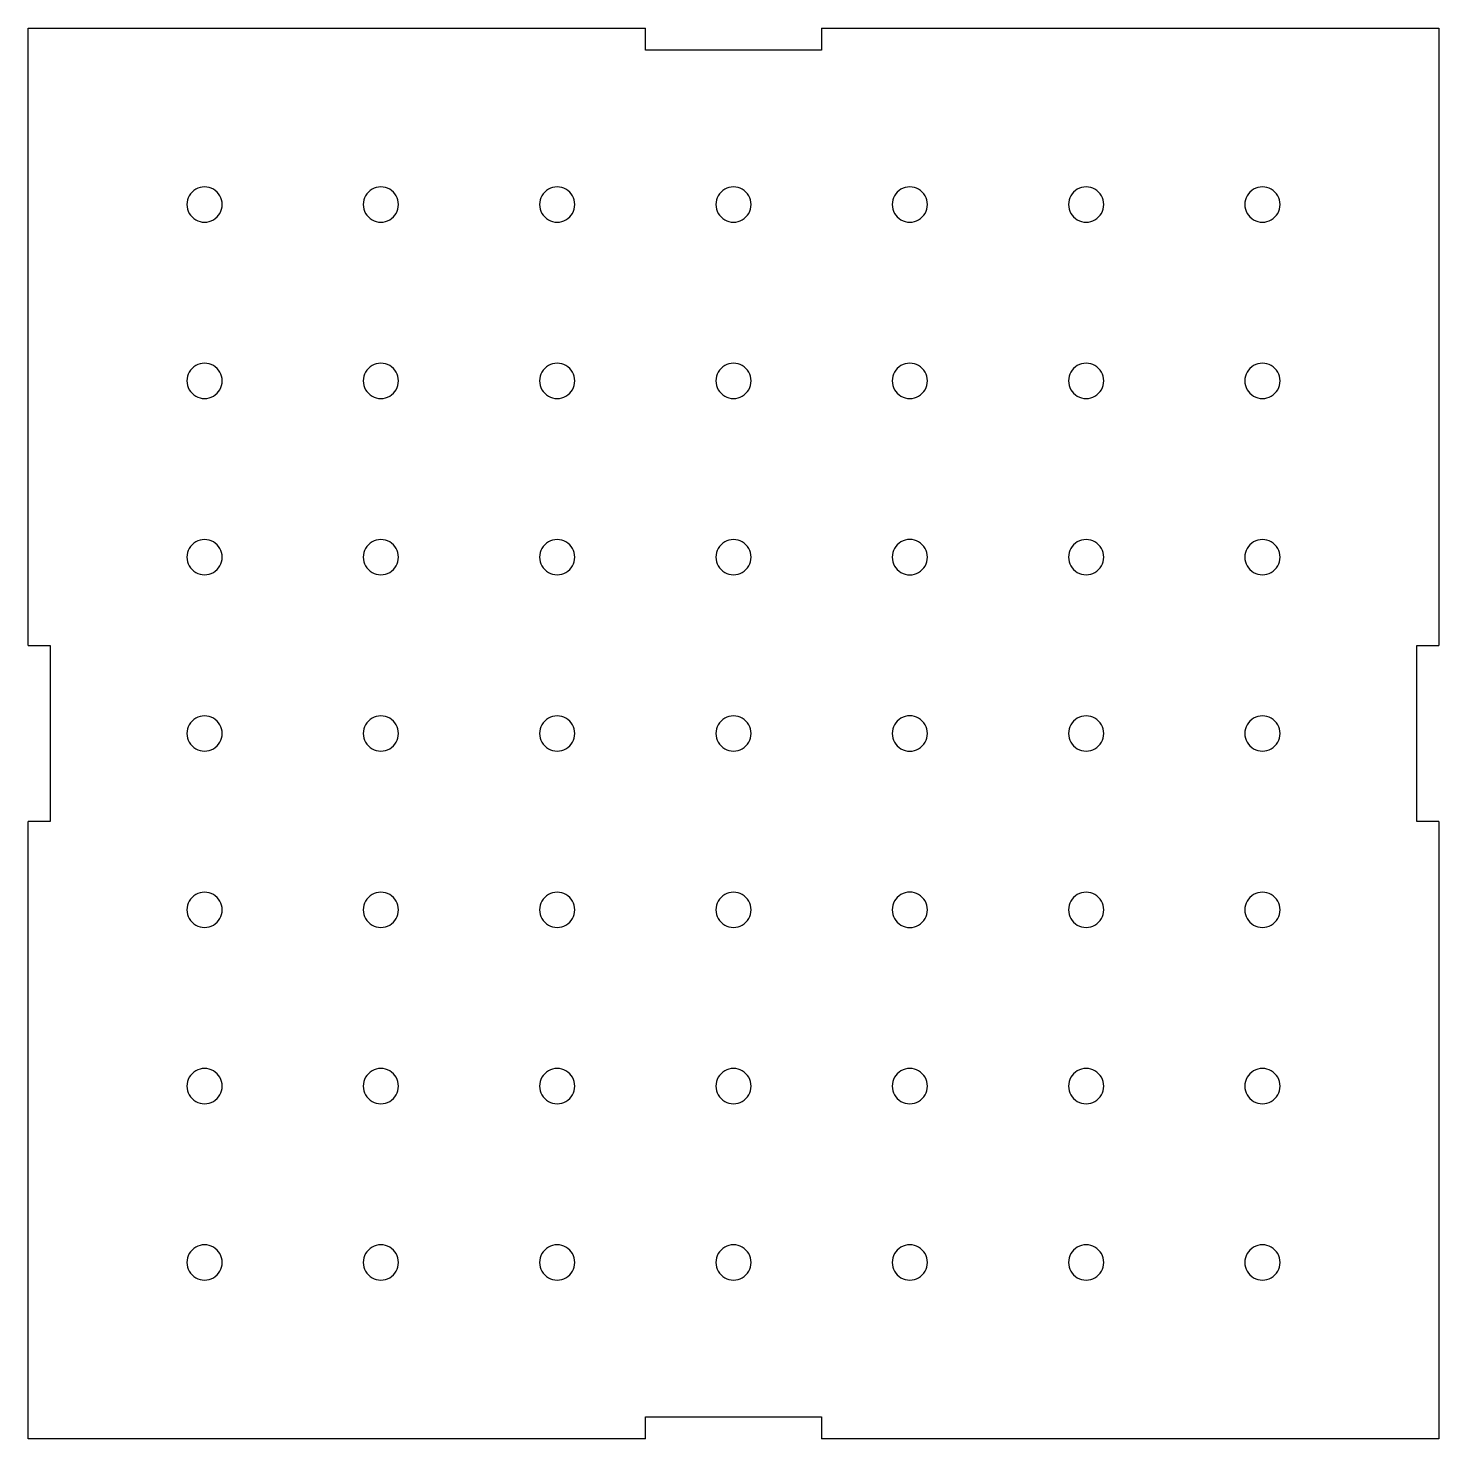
# Model space of a CAD drawing. Extents: x 0 to 168, y 0 to 125.
# Drawn here: x 6.2 to 59.5, y 70.6 to 123.9 of the extents above; entities that cross this region are included whole.
import ezdxf

# ---------------------------------------------------------------- set-up
doc = ezdxf.new("R2010")
doc.units = 0
doc.layers.add('Calque_1', color=7, linetype='CONTINUOUS')

msp = doc.modelspace()

# ---------------------------------------------------------------- linework, layer by layer
at = {"layer": 'Calque_1', "color": 7}
for p, q in [((6.204543, 100.573667), (6.204543, 123.906999)), ((6.204543, 123.906999), (29.537876, 123.906999)), ((29.537876, 123.073667), (29.537876, 123.906999)), ((36.204544, 123.906999), (59.537876, 123.906999)), ((36.204544, 123.906999), (36.204544, 123.073667)), ((59.537876, 123.906999), (59.537876, 100.573667)), ((36.204544, 123.073667), (29.537876, 123.073667)), ((13.537877, 117.240332), (13.537877, 117.240332)), ((20.204543, 117.240332), (20.204543, 117.240332)), ((26.871209, 117.240332), (26.871209, 117.240332)), ((33.537877, 117.240332), (33.537877, 117.240332)), ((40.204542, 117.240332), (40.204542, 117.240332)), ((46.871209, 117.240332), (46.871209, 117.240332)), ((53.537876, 117.240332), (53.537876, 117.240332)), ((13.537877, 110.573667), (13.537877, 110.573667)), ((20.204543, 110.573667), (20.204543, 110.573667)), ((26.871209, 110.573667), (26.871209, 110.573667)), ((33.537877, 110.573667), (33.537877, 110.573667)), ((40.204542, 110.573667), (40.204542, 110.573667)), ((46.871209, 110.573667), (46.871209, 110.573667)), ((53.537876, 110.573667), (53.537876, 110.573667)), ((13.537877, 103.906999), (13.537877, 103.906999)), ((20.204543, 103.906999), (20.204543, 103.906999)), ((26.871209, 103.906999), (26.871209, 103.906999)), ((33.537877, 103.906999), (33.537877, 103.906999)), ((40.204542, 103.906999), (40.204542, 103.906999)), ((46.871209, 103.906999), (46.871209, 103.906999)), ((53.537876, 103.906999), (53.537876, 103.906999)), ((6.204543, 100.573667), (7.037876, 100.573667)), ((7.037876, 100.573667), (7.037876, 93.907)), ((58.704544, 100.573667), (59.537876, 100.573667)), ((58.704544, 93.907), (58.704544, 100.573667)), ((13.537877, 97.240332), (13.537877, 97.240332)), ((20.204543, 97.240332), (20.204543, 97.240332)), ((26.871209, 97.240332), (26.871209, 97.240332)), ((33.537877, 97.240332), (33.537877, 97.240332)), ((40.204542, 97.240332), (40.204542, 97.240332)), ((46.871209, 97.240332), (46.871209, 97.240332)), ((53.537876, 97.240332), (53.537876, 97.240332)), ((6.204543, 70.573665), (6.204543, 93.907)), ((7.037876, 93.907), (6.204543, 93.907)), ((59.537876, 93.907), (58.704544, 93.907)), ((59.537876, 93.907), (59.537876, 70.573665)), ((13.537877, 90.573667), (13.537877, 90.573667)), ((20.204543, 90.573667), (20.204543, 90.573667)), ((26.871209, 90.573667), (26.871209, 90.573667)), ((33.537877, 90.573667), (33.537877, 90.573667)), ((40.204542, 90.573667), (40.204542, 90.573667)), ((46.871209, 90.573667), (46.871209, 90.573667)), ((53.537876, 90.573667), (53.537876, 90.573667)), ((13.537877, 83.907), (13.537877, 83.907)), ((20.204543, 83.907), (20.204543, 83.907)), ((26.871209, 83.907), (26.871209, 83.907)), ((33.537877, 83.907), (33.537877, 83.907)), ((40.204542, 83.907), (40.204542, 83.907)), ((46.871209, 83.907), (46.871209, 83.907)), ((53.537876, 83.907), (53.537876, 83.907)), ((13.537877, 77.240333), (13.537877, 77.240333)), ((20.204543, 77.240333), (20.204543, 77.240333)), ((26.871209, 77.240333), (26.871209, 77.240333)), ((33.537877, 77.240333), (33.537877, 77.240333)), ((40.204542, 77.240333), (40.204542, 77.240333)), ((46.871209, 77.240333), (46.871209, 77.240333)), ((53.537876, 77.240333), (53.537876, 77.240333)), ((29.537876, 70.573665), (29.537876, 71.407)), ((29.537876, 71.407), (36.204544, 71.407)), ((36.204544, 71.407), (36.204544, 70.573665)), ((29.537876, 70.573665), (6.204543, 70.573665)), ((59.537876, 70.573665), (36.204544, 70.573665))]:
    msp.add_line(p, q, dxfattribs=at)
for points in [[(13.204543, 117.817682), (12.998276, 117.93677), (12.744144, 117.93677), (12.537876, 117.817682)], [(19.87121, 117.817682), (19.664942, 117.93677), (19.41081, 117.93677), (19.204543, 117.817682)], [(26.537876, 117.817682), (26.331609, 117.93677), (26.077477, 117.93677), (25.871209, 117.817682)], [(33.204544, 117.817682), (32.998276, 117.93677), (32.744144, 117.93677), (32.537877, 117.817682)], [(39.871605, 117.818825), (39.665137, 117.938218), (39.410615, 117.938218), (39.204147, 117.818825)], [(46.537876, 117.817682), (46.331608, 117.93677), (46.077476, 117.93677), (45.871209, 117.817682)], [(53.204543, 117.817682), (52.998276, 117.93677), (52.744144, 117.93677), (52.537876, 117.817682)], [(12.537876, 117.817682), (12.331609, 117.698593), (12.204543, 117.478509), (12.204543, 117.240332)], [(13.537877, 117.240332), (13.537877, 117.478509), (13.410811, 117.698593), (13.204543, 117.817682)], [(19.204543, 117.817682), (18.998276, 117.698593), (18.87121, 117.478509), (18.87121, 117.240332)], [(20.204543, 117.240332), (20.204543, 117.478509), (20.077477, 117.698593), (19.87121, 117.817682)], [(25.871209, 117.817682), (25.664942, 117.698593), (25.537876, 117.478509), (25.537876, 117.240332)], [(26.871209, 117.240332), (26.871209, 117.478509), (26.744144, 117.698593), (26.537876, 117.817682)], [(32.537877, 117.817682), (32.331609, 117.698593), (32.204543, 117.478509), (32.204543, 117.240332)], [(33.537877, 117.240332), (33.537877, 117.478509), (33.410811, 117.698593), (33.204544, 117.817682)], [(39.204147, 117.818825), (38.997678, 117.699431), (38.87072, 117.478835), (38.871211, 117.240332)], [(40.204542, 117.240332), (40.205032, 117.478835), (40.078074, 117.699431), (39.871605, 117.818825)], [(45.871209, 117.817682), (45.664941, 117.698593), (45.537876, 117.478509), (45.537876, 117.240332)], [(46.871209, 117.240332), (46.871209, 117.478509), (46.744143, 117.698593), (46.537876, 117.817682)], [(52.537876, 117.817682), (52.331609, 117.698593), (52.204543, 117.478509), (52.204543, 117.240332)], [(53.537876, 117.240332), (53.537876, 117.478509), (53.41081, 117.698593), (53.204543, 117.817682)], [(12.204543, 117.240332), (12.204543, 117.002154), (12.331609, 116.78207), (12.537876, 116.662981)], [(13.204543, 116.662981), (13.410811, 116.78207), (13.537877, 117.002154), (13.537877, 117.240332)], [(18.87121, 117.240332), (18.87121, 117.002154), (18.998276, 116.78207), (19.204543, 116.662981)], [(19.87121, 116.662981), (20.077477, 116.78207), (20.204543, 117.002154), (20.204543, 117.240332)], [(25.537876, 117.240332), (25.537876, 117.002154), (25.664942, 116.78207), (25.871209, 116.662981)], [(26.537876, 116.662981), (26.744144, 116.78207), (26.871209, 117.002154), (26.871209, 117.240332)], [(32.204543, 117.240332), (32.204543, 117.002154), (32.331609, 116.78207), (32.537877, 116.662981)], [(33.204544, 116.662981), (33.410811, 116.78207), (33.537877, 117.002154), (33.537877, 117.240332)], [(38.871211, 117.240332), (38.87072, 117.001828), (38.997678, 116.781232), (39.204147, 116.661838)], [(39.871605, 116.661838), (40.078074, 116.781232), (40.205032, 117.001828), (40.204542, 117.240332)], [(45.537876, 117.240332), (45.537875, 117.002154), (45.664941, 116.78207), (45.871209, 116.662981)], [(46.537876, 116.662981), (46.744143, 116.78207), (46.871209, 117.002154), (46.871209, 117.240332)], [(52.204543, 117.240332), (52.204543, 117.002154), (52.331609, 116.78207), (52.537876, 116.662981)], [(53.204543, 116.662981), (53.410811, 116.78207), (53.537876, 117.002154), (53.537876, 117.240332)], [(12.537876, 116.662981), (12.744144, 116.543893), (12.998276, 116.543893), (13.204543, 116.662981)], [(19.204543, 116.662981), (19.41081, 116.543893), (19.664942, 116.543893), (19.87121, 116.662981)], [(25.871209, 116.662981), (26.077477, 116.543893), (26.331609, 116.543893), (26.537876, 116.662981)], [(32.537877, 116.662981), (32.744144, 116.543893), (32.998276, 116.543893), (33.204544, 116.662981)], [(39.204147, 116.661838), (39.410615, 116.542445), (39.665137, 116.542445), (39.871605, 116.661838)], [(45.871209, 116.662981), (46.077476, 116.543893), (46.331608, 116.543893), (46.537876, 116.662981)], [(52.537876, 116.662981), (52.744144, 116.543893), (52.998276, 116.543893), (53.204543, 116.662981)], [(12.537876, 111.151017), (12.331609, 111.031929), (12.204543, 110.811844), (12.204543, 110.573667)], [(13.204543, 111.151017), (12.998276, 111.270106), (12.744144, 111.270106), (12.537876, 111.151017)], [(13.537877, 110.573667), (13.537877, 110.811844), (13.410811, 111.031929), (13.204543, 111.151017)], [(19.204543, 111.151017), (18.998276, 111.031929), (18.87121, 110.811844), (18.87121, 110.573667)], [(19.87121, 111.151017), (19.664942, 111.270106), (19.41081, 111.270106), (19.204543, 111.151017)], [(20.204543, 110.573667), (20.204543, 110.811844), (20.077477, 111.031929), (19.87121, 111.151017)], [(25.871209, 111.151017), (25.664942, 111.031929), (25.537876, 110.811844), (25.537876, 110.573667)], [(26.537876, 111.151017), (26.331609, 111.270106), (26.077477, 111.270106), (25.871209, 111.151017)], [(26.871209, 110.573667), (26.871209, 110.811844), (26.744144, 111.031929), (26.537876, 111.151017)], [(32.537877, 111.151017), (32.331609, 111.031929), (32.204543, 110.811844), (32.204543, 110.573667)], [(33.204544, 111.151017), (32.998276, 111.270106), (32.744144, 111.270106), (32.537877, 111.151017)], [(33.537877, 110.573667), (33.537877, 110.811844), (33.410811, 111.031929), (33.204544, 111.151017)], [(39.204147, 111.15216), (38.997678, 111.032767), (38.87072, 110.81217), (38.871211, 110.573667)], [(39.871605, 111.15216), (39.665137, 111.271554), (39.410615, 111.271554), (39.204147, 111.15216)], [(40.204542, 110.573667), (40.205032, 110.81217), (40.078074, 111.032767), (39.871605, 111.15216)], [(45.871209, 111.151017), (45.664941, 111.031929), (45.537876, 110.811844), (45.537876, 110.573667)], [(46.537876, 111.151017), (46.331608, 111.270106), (46.077476, 111.270106), (45.871209, 111.151017)], [(46.871209, 110.573667), (46.871209, 110.811844), (46.744143, 111.031929), (46.537876, 111.151017)], [(52.537876, 111.151017), (52.331609, 111.031929), (52.204543, 110.811844), (52.204543, 110.573667)], [(53.204543, 111.151017), (52.998276, 111.270106), (52.744144, 111.270106), (52.537876, 111.151017)], [(53.537876, 110.573667), (53.537876, 110.811844), (53.41081, 111.031929), (53.204543, 111.151017)], [(12.204543, 110.573667), (12.204543, 110.33549), (12.331609, 110.115405), (12.537876, 109.996317)], [(13.204543, 109.996317), (13.410811, 110.115405), (13.537877, 110.33549), (13.537877, 110.573667)], [(18.87121, 110.573667), (18.87121, 110.33549), (18.998276, 110.115405), (19.204543, 109.996317)], [(19.87121, 109.996317), (20.077477, 110.115405), (20.204543, 110.33549), (20.204543, 110.573667)], [(25.537876, 110.573667), (25.537876, 110.33549), (25.664942, 110.115405), (25.871209, 109.996317)], [(26.537876, 109.996317), (26.744144, 110.115405), (26.871209, 110.33549), (26.871209, 110.573667)], [(32.204543, 110.573667), (32.204543, 110.33549), (32.331609, 110.115405), (32.537877, 109.996317)], [(33.204544, 109.996317), (33.410811, 110.115405), (33.537877, 110.33549), (33.537877, 110.573667)], [(38.871211, 110.573667), (38.87072, 110.335164), (38.997678, 110.114567), (39.204147, 109.995174)], [(39.871605, 109.995174), (40.078074, 110.114567), (40.205032, 110.335164), (40.204542, 110.573667)], [(45.537876, 110.573667), (45.537875, 110.33549), (45.664941, 110.115405), (45.871209, 109.996317)], [(46.537876, 109.996317), (46.744143, 110.115405), (46.871209, 110.33549), (46.871209, 110.573667)], [(52.204543, 110.573667), (52.204543, 110.33549), (52.331609, 110.115405), (52.537876, 109.996317)], [(53.204543, 109.996317), (53.410811, 110.115405), (53.537876, 110.33549), (53.537876, 110.573667)], [(12.537876, 109.996317), (12.744144, 109.877228), (12.998276, 109.877228), (13.204543, 109.996317)], [(19.204543, 109.996317), (19.41081, 109.877228), (19.664942, 109.877228), (19.87121, 109.996317)], [(25.871209, 109.996317), (26.077477, 109.877228), (26.331609, 109.877228), (26.537876, 109.996317)], [(32.537877, 109.996317), (32.744144, 109.877228), (32.998276, 109.877228), (33.204544, 109.996317)], [(39.204147, 109.995174), (39.410615, 109.87578), (39.665137, 109.87578), (39.871605, 109.995174)], [(45.871209, 109.996317), (46.077476, 109.877228), (46.331608, 109.877228), (46.537876, 109.996317)], [(52.537876, 109.996317), (52.744144, 109.877228), (52.998276, 109.877228), (53.204543, 109.996317)], [(13.204543, 104.48435), (12.998276, 104.603438), (12.744144, 104.603438), (12.537876, 104.48435)], [(19.87121, 104.48435), (19.664942, 104.603438), (19.41081, 104.603438), (19.204543, 104.48435)], [(26.537876, 104.48435), (26.331609, 104.603438), (26.077477, 104.603438), (25.871209, 104.48435)], [(33.204544, 104.48435), (32.998276, 104.603438), (32.744144, 104.603438), (32.537877, 104.48435)], [(39.871605, 104.485493), (39.665137, 104.604886), (39.410615, 104.604886), (39.204147, 104.485493)], [(46.537876, 104.48435), (46.331608, 104.603438), (46.077476, 104.603438), (45.871209, 104.48435)], [(53.204543, 104.48435), (52.998276, 104.603438), (52.744144, 104.603438), (52.537876, 104.48435)], [(12.537876, 104.48435), (12.331609, 104.365261), (12.204543, 104.145177), (12.204543, 103.906999)], [(13.537877, 103.906999), (13.537877, 104.145177), (13.410811, 104.365261), (13.204543, 104.48435)], [(19.204543, 104.48435), (18.998276, 104.365261), (18.87121, 104.145177), (18.87121, 103.906999)], [(20.204543, 103.906999), (20.204543, 104.145177), (20.077477, 104.365261), (19.87121, 104.48435)], [(25.871209, 104.48435), (25.664942, 104.365261), (25.537876, 104.145177), (25.537876, 103.906999)], [(26.871209, 103.906999), (26.871209, 104.145177), (26.744144, 104.365261), (26.537876, 104.48435)], [(32.537877, 104.48435), (32.331609, 104.365261), (32.204543, 104.145177), (32.204543, 103.906999)], [(33.537877, 103.906999), (33.537877, 104.145177), (33.410811, 104.365261), (33.204544, 104.48435)], [(39.204147, 104.485493), (38.997678, 104.366099), (38.87072, 104.145503), (38.871211, 103.906999)], [(40.204542, 103.906999), (40.205032, 104.145503), (40.078074, 104.366099), (39.871605, 104.485493)], [(45.871209, 104.48435), (45.664941, 104.365261), (45.537876, 104.145177), (45.537876, 103.906999)], [(46.871209, 103.906999), (46.871209, 104.145177), (46.744143, 104.365261), (46.537876, 104.48435)], [(52.537876, 104.48435), (52.331609, 104.365261), (52.204543, 104.145177), (52.204543, 103.906999)], [(53.537876, 103.906999), (53.537876, 104.145177), (53.41081, 104.365261), (53.204543, 104.48435)], [(12.204543, 103.906999), (12.204543, 103.668822), (12.331609, 103.448738), (12.537876, 103.329649)], [(13.204543, 103.329649), (13.410811, 103.448738), (13.537877, 103.668822), (13.537877, 103.906999)], [(18.87121, 103.906999), (18.87121, 103.668822), (18.998276, 103.448738), (19.204543, 103.329649)], [(19.87121, 103.329649), (20.077477, 103.448738), (20.204543, 103.668822), (20.204543, 103.906999)], [(25.537876, 103.906999), (25.537876, 103.668822), (25.664942, 103.448738), (25.871209, 103.329649)], [(26.537876, 103.329649), (26.744144, 103.448738), (26.871209, 103.668822), (26.871209, 103.906999)], [(32.204543, 103.906999), (32.204543, 103.668822), (32.331609, 103.448738), (32.537877, 103.329649)], [(33.204544, 103.329649), (33.410811, 103.448738), (33.537877, 103.668822), (33.537877, 103.906999)], [(38.871211, 103.906999), (38.87072, 103.668496), (38.997678, 103.4479), (39.204147, 103.328506)], [(39.871605, 103.328506), (40.078074, 103.4479), (40.205032, 103.668496), (40.204542, 103.906999)], [(45.537876, 103.906999), (45.537875, 103.668822), (45.664941, 103.448738), (45.871209, 103.329649)], [(46.537876, 103.329649), (46.744143, 103.448738), (46.871209, 103.668822), (46.871209, 103.906999)], [(52.204543, 103.906999), (52.204543, 103.668822), (52.331609, 103.448738), (52.537876, 103.329649)], [(53.204543, 103.329649), (53.410811, 103.448738), (53.537876, 103.668822), (53.537876, 103.906999)], [(12.537876, 103.329649), (12.744144, 103.210561), (12.998276, 103.210561), (13.204543, 103.329649)], [(19.204543, 103.329649), (19.41081, 103.210561), (19.664942, 103.210561), (19.87121, 103.329649)], [(25.871209, 103.329649), (26.077477, 103.210561), (26.331609, 103.210561), (26.537876, 103.329649)], [(32.537877, 103.329649), (32.744144, 103.210561), (32.998276, 103.210561), (33.204544, 103.329649)], [(39.204147, 103.328506), (39.410615, 103.209113), (39.665137, 103.209113), (39.871605, 103.328506)], [(45.871209, 103.329649), (46.077476, 103.210561), (46.331608, 103.210561), (46.537876, 103.329649)], [(52.537876, 103.329649), (52.744144, 103.210561), (52.998276, 103.210561), (53.204543, 103.329649)], [(12.537876, 97.817682), (12.331609, 97.698594), (12.204543, 97.478509), (12.204543, 97.240332)], [(13.204543, 97.817682), (12.998276, 97.936771), (12.744144, 97.936771), (12.537876, 97.817682)], [(13.537877, 97.240332), (13.537877, 97.478509), (13.410811, 97.698594), (13.204543, 97.817682)], [(19.204543, 97.817682), (18.998276, 97.698594), (18.87121, 97.478509), (18.87121, 97.240332)], [(19.87121, 97.817682), (19.664942, 97.936771), (19.41081, 97.936771), (19.204543, 97.817682)], [(20.204543, 97.240332), (20.204543, 97.478509), (20.077477, 97.698594), (19.87121, 97.817682)], [(25.871209, 97.817682), (25.664942, 97.698594), (25.537876, 97.478509), (25.537876, 97.240332)], [(26.537876, 97.817682), (26.331609, 97.936771), (26.077477, 97.936771), (25.871209, 97.817682)], [(26.871209, 97.240332), (26.871209, 97.478509), (26.744144, 97.698594), (26.537876, 97.817682)], [(32.537877, 97.817682), (32.331609, 97.698594), (32.204543, 97.478509), (32.204543, 97.240332)], [(33.204544, 97.817682), (32.998276, 97.936771), (32.744144, 97.936771), (32.537877, 97.817682)], [(33.537877, 97.240332), (33.537877, 97.478509), (33.410811, 97.698594), (33.204544, 97.817682)], [(39.204147, 97.818825), (38.997678, 97.699432), (38.87072, 97.478835), (38.871211, 97.240332)], [(39.871605, 97.818825), (39.665137, 97.938219), (39.410615, 97.938219), (39.204147, 97.818825)], [(40.204542, 97.240332), (40.205032, 97.478835), (40.078074, 97.699432), (39.871605, 97.818825)], [(45.871209, 97.817682), (45.664941, 97.698594), (45.537876, 97.478509), (45.537876, 97.240332)], [(46.537876, 97.817682), (46.331608, 97.936771), (46.077476, 97.936771), (45.871209, 97.817682)], [(46.871209, 97.240332), (46.871209, 97.478509), (46.744143, 97.698594), (46.537876, 97.817682)], [(52.537876, 97.817682), (52.331609, 97.698594), (52.204543, 97.478509), (52.204543, 97.240332)], [(53.204543, 97.817682), (52.998276, 97.936771), (52.744144, 97.936771), (52.537876, 97.817682)], [(53.537876, 97.240332), (53.537876, 97.478509), (53.41081, 97.698594), (53.204543, 97.817682)], [(12.204543, 97.240332), (12.204543, 97.002155), (12.331609, 96.78207), (12.537876, 96.662982)], [(13.204543, 96.662982), (13.410811, 96.78207), (13.537877, 97.002155), (13.537877, 97.240332)], [(18.87121, 97.240332), (18.87121, 97.002155), (18.998276, 96.78207), (19.204543, 96.662982)], [(19.87121, 96.662982), (20.077477, 96.78207), (20.204543, 97.002155), (20.204543, 97.240332)], [(25.537876, 97.240332), (25.537876, 97.002155), (25.664942, 96.78207), (25.871209, 96.662982)], [(26.537876, 96.662982), (26.744144, 96.78207), (26.871209, 97.002155), (26.871209, 97.240332)], [(32.204543, 97.240332), (32.204543, 97.002155), (32.331609, 96.78207), (32.537877, 96.662982)], [(33.204544, 96.662982), (33.410811, 96.78207), (33.537877, 97.002155), (33.537877, 97.240332)], [(38.871211, 97.240332), (38.87072, 97.001829), (38.997678, 96.781232), (39.204147, 96.661839)], [(39.871605, 96.661839), (40.078074, 96.781232), (40.205032, 97.001829), (40.204542, 97.240332)], [(45.537876, 97.240332), (45.537875, 97.002155), (45.664941, 96.78207), (45.871209, 96.662982)], [(46.537876, 96.662982), (46.744143, 96.78207), (46.871209, 97.002155), (46.871209, 97.240332)], [(52.204543, 97.240332), (52.204543, 97.002155), (52.331609, 96.78207), (52.537876, 96.662982)], [(53.204543, 96.662982), (53.410811, 96.78207), (53.537876, 97.002155), (53.537876, 97.240332)], [(12.537876, 96.662982), (12.744144, 96.543893), (12.998276, 96.543893), (13.204543, 96.662982)], [(19.204543, 96.662982), (19.41081, 96.543893), (19.664942, 96.543893), (19.87121, 96.662982)], [(25.871209, 96.662982), (26.077477, 96.543893), (26.331609, 96.543893), (26.537876, 96.662982)], [(32.537877, 96.662982), (32.744144, 96.543893), (32.998276, 96.543893), (33.204544, 96.662982)], [(39.204147, 96.661839), (39.410615, 96.542445), (39.665137, 96.542445), (39.871605, 96.661839)], [(45.871209, 96.662982), (46.077476, 96.543893), (46.331608, 96.543893), (46.537876, 96.662982)], [(52.537876, 96.662982), (52.744144, 96.543893), (52.998276, 96.543893), (53.204543, 96.662982)], [(13.204543, 91.151018), (12.998276, 91.270106), (12.744144, 91.270106), (12.537876, 91.151018)], [(19.87121, 91.151018), (19.664942, 91.270106), (19.41081, 91.270106), (19.204543, 91.151018)], [(26.537876, 91.151018), (26.331609, 91.270106), (26.077477, 91.270106), (25.871209, 91.151018)], [(33.204544, 91.151018), (32.998276, 91.270106), (32.744144, 91.270106), (32.537877, 91.151018)], [(39.871605, 91.152161), (39.665137, 91.271554), (39.410615, 91.271554), (39.204147, 91.152161)], [(46.537876, 91.151018), (46.331608, 91.270106), (46.077476, 91.270106), (45.871209, 91.151018)], [(53.204543, 91.151018), (52.998276, 91.270106), (52.744144, 91.270106), (52.537876, 91.151018)], [(12.537876, 91.151018), (12.331609, 91.031929), (12.204543, 90.811844), (12.204543, 90.573667)], [(13.537877, 90.573667), (13.537877, 90.811844), (13.410811, 91.031929), (13.204543, 91.151018)], [(19.204543, 91.151018), (18.998276, 91.031929), (18.87121, 90.811844), (18.87121, 90.573667)], [(20.204543, 90.573667), (20.204543, 90.811844), (20.077477, 91.031929), (19.87121, 91.151018)], [(25.871209, 91.151018), (25.664942, 91.031929), (25.537876, 90.811844), (25.537876, 90.573667)], [(26.871209, 90.573667), (26.871209, 90.811844), (26.744144, 91.031929), (26.537876, 91.151018)], [(32.537877, 91.151018), (32.331609, 91.031929), (32.204543, 90.811844), (32.204543, 90.573667)], [(33.537877, 90.573667), (33.537877, 90.811844), (33.410811, 91.031929), (33.204544, 91.151018)], [(39.204147, 91.152161), (38.997678, 91.032767), (38.87072, 90.812171), (38.871211, 90.573667)], [(40.204542, 90.573667), (40.205032, 90.812171), (40.078074, 91.032767), (39.871605, 91.152161)], [(45.871209, 91.151018), (45.664941, 91.031929), (45.537876, 90.811844), (45.537876, 90.573667)], [(46.871209, 90.573667), (46.871209, 90.811844), (46.744143, 91.031929), (46.537876, 91.151018)], [(52.537876, 91.151018), (52.331609, 91.031929), (52.204543, 90.811844), (52.204543, 90.573667)], [(53.537876, 90.573667), (53.537876, 90.811844), (53.41081, 91.031929), (53.204543, 91.151018)], [(12.204543, 90.573667), (12.204543, 90.33549), (12.331609, 90.115406), (12.537876, 89.996317)], [(13.204543, 89.996317), (13.410811, 90.115406), (13.537877, 90.33549), (13.537877, 90.573667)], [(18.87121, 90.573667), (18.87121, 90.33549), (18.998276, 90.115406), (19.204543, 89.996317)], [(19.87121, 89.996317), (20.077477, 90.115406), (20.204543, 90.33549), (20.204543, 90.573667)], [(25.537876, 90.573667), (25.537876, 90.33549), (25.664942, 90.115406), (25.871209, 89.996317)], [(26.537876, 89.996317), (26.744144, 90.115406), (26.871209, 90.33549), (26.871209, 90.573667)], [(32.204543, 90.573667), (32.204543, 90.33549), (32.331609, 90.115406), (32.537877, 89.996317)], [(33.204544, 89.996317), (33.410811, 90.115406), (33.537877, 90.33549), (33.537877, 90.573667)], [(38.871211, 90.573667), (38.87072, 90.335164), (38.997678, 90.114568), (39.204147, 89.995174)], [(39.871605, 89.995174), (40.078074, 90.114568), (40.205032, 90.335164), (40.204542, 90.573667)], [(45.537876, 90.573667), (45.537875, 90.33549), (45.664941, 90.115406), (45.871209, 89.996317)], [(46.537876, 89.996317), (46.744143, 90.115406), (46.871209, 90.33549), (46.871209, 90.573667)], [(52.204543, 90.573667), (52.204543, 90.33549), (52.331609, 90.115406), (52.537876, 89.996317)], [(53.204543, 89.996317), (53.410811, 90.115406), (53.537876, 90.33549), (53.537876, 90.573667)], [(12.537876, 89.996317), (12.744144, 89.877229), (12.998276, 89.877229), (13.204543, 89.996317)], [(19.204543, 89.996317), (19.41081, 89.877228), (19.664942, 89.877228), (19.87121, 89.996317)], [(25.871209, 89.996317), (26.077477, 89.877229), (26.331609, 89.877229), (26.537876, 89.996317)], [(32.537877, 89.996317), (32.744144, 89.877229), (32.998276, 89.877229), (33.204544, 89.996317)], [(39.204147, 89.995174), (39.410615, 89.875781), (39.665137, 89.875781), (39.871605, 89.995174)], [(45.871209, 89.996317), (46.077476, 89.877228), (46.331608, 89.877228), (46.537876, 89.996317)], [(52.537876, 89.996317), (52.744144, 89.877228), (52.998276, 89.877228), (53.204543, 89.996317)], [(12.537876, 84.48435), (12.331609, 84.365262), (12.204543, 84.145177), (12.204543, 83.907)], [(13.204543, 84.48435), (12.998276, 84.603439), (12.744144, 84.603439), (12.537876, 84.48435)], [(13.537877, 83.907), (13.537877, 84.145177), (13.410811, 84.365262), (13.204543, 84.48435)], [(19.204543, 84.48435), (18.998276, 84.365262), (18.87121, 84.145177), (18.87121, 83.907)], [(19.87121, 84.48435), (19.664942, 84.603439), (19.41081, 84.603439), (19.204543, 84.48435)], [(20.204543, 83.907), (20.204543, 84.145177), (20.077477, 84.365262), (19.87121, 84.48435)], [(25.871209, 84.48435), (25.664942, 84.365262), (25.537876, 84.145177), (25.537876, 83.907)], [(26.537876, 84.48435), (26.331609, 84.603439), (26.077477, 84.603439), (25.871209, 84.48435)], [(26.871209, 83.907), (26.871209, 84.145177), (26.744144, 84.365262), (26.537876, 84.48435)], [(32.537877, 84.48435), (32.331609, 84.365262), (32.204543, 84.145177), (32.204543, 83.907)], [(33.204544, 84.48435), (32.998276, 84.603439), (32.744144, 84.603439), (32.537877, 84.48435)], [(33.537877, 83.907), (33.537877, 84.145177), (33.410811, 84.365262), (33.204544, 84.48435)], [(39.204147, 84.485493), (38.997678, 84.3661), (38.87072, 84.145503), (38.871211, 83.907)], [(39.871605, 84.485493), (39.665137, 84.604887), (39.410615, 84.604887), (39.204147, 84.485493)], [(40.204542, 83.907), (40.205032, 84.145503), (40.078074, 84.3661), (39.871605, 84.485493)], [(45.871209, 84.48435), (45.664941, 84.365262), (45.537876, 84.145177), (45.537876, 83.907)], [(46.537876, 84.48435), (46.331608, 84.603439), (46.077476, 84.603439), (45.871209, 84.48435)], [(46.871209, 83.907), (46.871209, 84.145177), (46.744143, 84.365262), (46.537876, 84.48435)], [(52.537876, 84.48435), (52.331609, 84.365262), (52.204543, 84.145177), (52.204543, 83.907)], [(53.204543, 84.48435), (52.998276, 84.603439), (52.744144, 84.603439), (52.537876, 84.48435)], [(53.537876, 83.907), (53.537876, 84.145177), (53.41081, 84.365262), (53.204543, 84.48435)], [(12.204543, 83.907), (12.204543, 83.668823), (12.331609, 83.448738), (12.537876, 83.32965)], [(13.204543, 83.32965), (13.410811, 83.448738), (13.537877, 83.668823), (13.537877, 83.907)], [(18.87121, 83.907), (18.87121, 83.668823), (18.998276, 83.448738), (19.204543, 83.32965)], [(19.87121, 83.32965), (20.077477, 83.448738), (20.204543, 83.668823), (20.204543, 83.907)], [(25.537876, 83.907), (25.537876, 83.668823), (25.664942, 83.448738), (25.871209, 83.32965)], [(26.537876, 83.32965), (26.744144, 83.448738), (26.871209, 83.668823), (26.871209, 83.907)], [(32.204543, 83.907), (32.204543, 83.668823), (32.331609, 83.448738), (32.537877, 83.32965)], [(33.204544, 83.32965), (33.410811, 83.448738), (33.537877, 83.668823), (33.537877, 83.907)], [(38.871211, 83.907), (38.87072, 83.668497), (38.997678, 83.4479), (39.204147, 83.328507)], [(39.871605, 83.328507), (40.078074, 83.4479), (40.205032, 83.668497), (40.204542, 83.907)], [(45.537876, 83.907), (45.537875, 83.668823), (45.664941, 83.448738), (45.871209, 83.32965)], [(46.537876, 83.32965), (46.744143, 83.448738), (46.871209, 83.668823), (46.871209, 83.907)], [(52.204543, 83.907), (52.204543, 83.668823), (52.331609, 83.448738), (52.537876, 83.32965)], [(53.204543, 83.32965), (53.410811, 83.448738), (53.537876, 83.668823), (53.537876, 83.907)], [(12.537876, 83.32965), (12.744144, 83.210561), (12.998276, 83.210561), (13.204543, 83.32965)], [(19.204543, 83.32965), (19.41081, 83.210561), (19.664942, 83.210561), (19.87121, 83.32965)], [(25.871209, 83.32965), (26.077477, 83.210561), (26.331609, 83.210561), (26.537876, 83.32965)], [(32.537877, 83.32965), (32.744144, 83.210561), (32.998276, 83.210561), (33.204544, 83.32965)], [(39.204147, 83.328507), (39.410615, 83.209113), (39.665137, 83.209113), (39.871605, 83.328507)], [(45.871209, 83.32965), (46.077476, 83.210561), (46.331608, 83.210561), (46.537876, 83.32965)], [(52.537876, 83.32965), (52.744144, 83.210561), (52.998276, 83.210561), (53.204543, 83.32965)], [(13.204543, 77.817683), (12.998276, 77.936771), (12.744144, 77.936771), (12.537876, 77.817683)], [(19.87121, 77.817683), (19.664942, 77.936771), (19.41081, 77.936771), (19.204543, 77.817683)], [(26.537876, 77.817683), (26.331609, 77.936771), (26.077477, 77.936771), (25.871209, 77.817683)], [(33.204544, 77.817683), (32.998276, 77.936771), (32.744144, 77.936771), (32.537877, 77.817683)], [(39.871605, 77.818826), (39.665137, 77.938219), (39.410615, 77.938219), (39.204147, 77.818826)], [(46.537876, 77.817683), (46.331608, 77.936771), (46.077476, 77.936771), (45.871209, 77.817683)], [(53.204543, 77.817683), (52.998276, 77.936771), (52.744144, 77.936771), (52.537876, 77.817683)], [(12.537876, 77.817683), (12.331609, 77.698594), (12.204543, 77.47851), (12.204543, 77.240333)], [(13.537877, 77.240333), (13.537877, 77.47851), (13.410811, 77.698594), (13.204543, 77.817683)], [(19.204543, 77.817683), (18.998276, 77.698594), (18.87121, 77.47851), (18.87121, 77.240333)], [(20.204543, 77.240333), (20.204543, 77.47851), (20.077477, 77.698594), (19.87121, 77.817683)], [(25.871209, 77.817683), (25.664942, 77.698594), (25.537876, 77.47851), (25.537876, 77.240333)], [(26.871209, 77.240333), (26.871209, 77.47851), (26.744144, 77.698594), (26.537876, 77.817683)], [(32.537877, 77.817683), (32.331609, 77.698594), (32.204543, 77.47851), (32.204543, 77.240333)], [(33.537877, 77.240333), (33.537877, 77.47851), (33.410811, 77.698594), (33.204544, 77.817683)], [(39.204147, 77.818826), (38.997678, 77.699432), (38.87072, 77.478836), (38.871211, 77.240333)], [(40.204542, 77.240333), (40.205032, 77.478836), (40.078074, 77.699432), (39.871605, 77.818826)], [(45.871209, 77.817683), (45.664941, 77.698594), (45.537876, 77.47851), (45.537876, 77.240333)], [(46.871209, 77.240333), (46.871209, 77.47851), (46.744143, 77.698594), (46.537876, 77.817683)], [(52.537876, 77.817683), (52.331609, 77.698594), (52.204543, 77.47851), (52.204543, 77.240333)], [(53.537876, 77.240333), (53.537876, 77.47851), (53.41081, 77.698594), (53.204543, 77.817683)], [(12.204543, 77.240333), (12.204543, 77.002155), (12.331609, 76.782071), (12.537876, 76.662982)], [(13.204543, 76.662982), (13.410811, 76.782071), (13.537877, 77.002155), (13.537877, 77.240333)], [(18.87121, 77.240333), (18.87121, 77.002155), (18.998276, 76.782071), (19.204543, 76.662982)], [(19.87121, 76.662982), (20.077477, 76.782071), (20.204543, 77.002155), (20.204543, 77.240333)], [(25.537876, 77.240333), (25.537876, 77.002155), (25.664942, 76.782071), (25.871209, 76.662982)], [(26.537876, 76.662982), (26.744144, 76.782071), (26.871209, 77.002155), (26.871209, 77.240333)], [(32.204543, 77.240333), (32.204543, 77.002155), (32.331609, 76.782071), (32.537877, 76.662982)], [(33.204544, 76.662982), (33.410811, 76.782071), (33.537877, 77.002155), (33.537877, 77.240333)], [(38.871211, 77.240333), (38.87072, 77.001829), (38.997678, 76.781233), (39.204147, 76.661839)], [(39.871605, 76.661839), (40.078074, 76.781233), (40.205032, 77.001829), (40.204542, 77.240333)], [(45.537876, 77.240333), (45.537875, 77.002155), (45.664941, 76.782071), (45.871209, 76.662982)], [(46.537876, 76.662982), (46.744143, 76.782071), (46.871209, 77.002155), (46.871209, 77.240333)], [(52.204543, 77.240333), (52.204543, 77.002155), (52.331609, 76.782071), (52.537876, 76.662982)], [(53.204543, 76.662982), (53.410811, 76.782071), (53.537876, 77.002155), (53.537876, 77.240333)], [(12.537876, 76.662982), (12.744144, 76.543894), (12.998276, 76.543894), (13.204543, 76.662982)], [(19.204543, 76.662982), (19.41081, 76.543894), (19.664942, 76.543894), (19.87121, 76.662982)], [(25.871209, 76.662982), (26.077477, 76.543894), (26.331609, 76.543894), (26.537876, 76.662982)], [(32.537877, 76.662982), (32.744144, 76.543894), (32.998276, 76.543894), (33.204544, 76.662982)], [(39.204147, 76.661839), (39.410615, 76.542446), (39.665137, 76.542446), (39.871605, 76.661839)], [(45.871209, 76.662982), (46.077476, 76.543894), (46.331608, 76.543894), (46.537876, 76.662982)], [(52.537876, 76.662982), (52.744144, 76.543894), (52.998276, 76.543894), (53.204543, 76.662982)]]:
    msp.add_open_spline(points, degree=3, dxfattribs=at)

doc.saveas('drawing.dxf')
